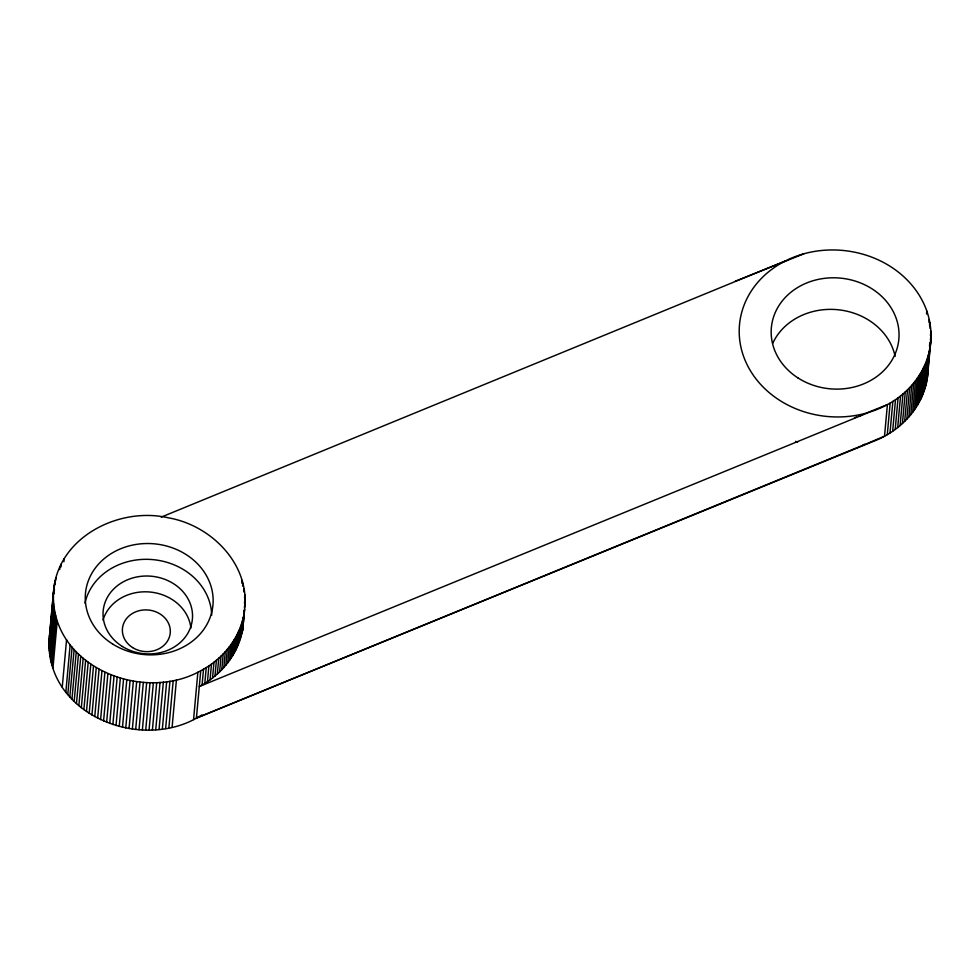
<?xml version="1.0" encoding="UTF-8"?>
<svg xmlns="http://www.w3.org/2000/svg" width="980" height="980" viewBox="0 0 980 980"><rect width="100%" height="100%" fill="white"/><g stroke="black" fill="none" stroke-linecap="round" stroke-linejoin="round"><path stroke-width="1.47" d="M198.279 717.091C139.919 751.917 45.252 714.077 49.172 639.315L53.753 589.041C59.486 536.256 119.805 506.55 168.364 517.82C209.928 524.974 248.369 562.275 244.939 606.436M161.198 517.121L785.654 260.827C828.529 239.083 886.594 250.561 915.504 289.725A96.003 83.398 5.2 0 1 923.368 302.734C928.93 314.225 931.649 327.124 930.89 339.889L927.435 377.263C923.76 405.242 902.96 428.664 877.541 439.677L196.417 718.12L200.729 670.749C223.893 658.732 241.938 635.689 244.682 609.34M53.483 591.945C49.564 665.849 142.296 703.824 200.729 670.749M243.506 622.226L243.861 610.626M930.89 339.889C929.481 367.341 911.314 391.951 887.402 404.593A96.003 83.398 5.2 0 1 869.542 412.127L199.283 686.539C222.46 674.522 240.492 651.48 243.236 625.13M49.025 642.219L54.133 586.163M49 645.134L53.41 596.612M53.68 593.647L54.623 583.284M49.086 648.05L53.398 600.679M54.023 593.758L54.427 589.323M54.831 584.876L55.235 580.442M49.294 650.965L53.606 603.594M55.689 580.564L55.958 577.612M49.613 653.868L53.925 606.498M50.041 656.772L54.353 609.401M50.593 659.65L54.905 612.279M51.266 662.529L55.578 615.158M59.719 569.552L59.988 566.587M52.05 665.371L56.35 618.013M61.005 566.893L61.275 563.929M52.932 668.201L57.244 620.83M63.884 561.699L64.153 558.735M62.255 687.078L66.567 639.707M65.844 692.064L70.156 644.693M67.792 694.489L72.104 647.119M69.825 696.841L74.137 649.471M71.957 699.132L76.269 651.761M74.174 701.374L78.486 654.003M76.477 703.53L80.789 656.159M78.865 705.625L83.178 658.254M81.328 707.658L85.64 660.287M83.876 709.606L88.188 662.235M86.497 711.48L90.809 664.109M89.192 713.269L93.504 665.898M91.949 714.984L96.261 667.613M94.766 716.613L99.078 669.242M97.657 718.156L101.969 670.786M100.597 719.614L104.909 672.243M103.586 720.974L107.898 673.603M106.636 722.26L110.948 674.889M109.723 723.436L114.035 676.065M112.859 724.526L117.171 677.155M116.032 725.531L120.344 678.16M119.242 726.425L123.554 679.054M122.488 727.234L126.8 679.863M125.758 727.932L130.071 680.561M129.054 728.532L133.353 681.161M132.361 729.047L136.673 681.676M135.681 729.451L139.993 682.08M139.025 729.745L143.337 682.374M142.37 729.953L146.681 682.582M145.714 730.051L150.026 682.68M149.058 730.051L153.37 682.68M152.402 729.953L156.714 682.582M155.734 729.745L160.046 682.374M159.054 729.439L163.366 682.068M162.349 729.034L166.661 681.664M165.632 728.52L169.944 681.149M168.891 727.92L173.203 680.549M172.113 727.209L176.425 679.838M193.562 719.577L197.874 672.207M202.076 684.995L203.522 669.205M204.808 683.366L206.241 667.576M207.466 681.651L208.899 665.861M210.039 679.851L211.484 664.06M212.55 677.976L213.995 662.186M214.975 676.029L216.421 660.238M217.327 674.007L218.761 658.217M219.594 671.913L221.027 656.122M221.762 669.744L223.207 653.954M223.844 667.503L225.29 651.712M225.841 665.212L227.274 649.422M227.74 662.848L229.173 647.057M229.541 660.434L230.974 644.644M231.243 657.96L232.677 642.17M232.836 655.436L234.269 639.646M234.33 652.864L235.764 637.073M235.715 650.242L237.16 634.452M241.815 583.247L242.072 580.38M237.001 647.584L238.434 631.794M242.599 586.101L242.856 583.223M238.177 644.877L239.61 629.087M243.812 591.859L244.069 588.98M239.243 642.133L240.676 626.343M240.186 639.364L241.631 623.574M241.031 636.559L242.464 620.769M244.571 597.653L244.829 594.787M241.754 633.729L243.187 617.939M244.51 603.447L245.037 597.702M242.366 630.887L244.204 610.663M244.461 607.796L245.123 600.618M242.587 631.022L245.086 603.533M887.292 434.593L890.171 403.013M889.999 432.94L892.878 401.359M892.645 431.212L895.512 399.632M895.206 429.387L898.072 397.807M897.692 427.488L900.559 395.92M900.093 425.528L902.972 393.948M902.421 423.483L905.287 391.902M904.663 421.363L907.529 389.783M906.806 419.171L909.685 387.59M908.864 416.916L911.743 385.336M910.837 414.613L913.703 383.033M912.698 412.237L915.577 380.657M914.475 409.799L917.354 378.219M916.141 407.313L919.02 375.732M917.721 404.777L920.588 373.196M926.529 314.029L926.798 311.028M919.179 402.192L922.058 370.612M920.539 399.558L923.417 367.978M921.788 396.876L924.667 365.295M928.967 322.567L929.236 319.554M922.94 394.168L925.806 362.588M929.555 325.446L929.824 322.432M923.969 391.412L926.847 359.832M930.02 328.337L930.289 325.336M924.887 388.631L927.766 357.051M925.696 385.826L928.575 354.246M928.55 356.72L928.832 353.707M929.505 346.185L929.787 343.184M930.473 335.662L930.878 331.154M926.394 382.996L929.261 351.416M928.538 361.13L929.224 353.609M929.493 350.607L930.179 343.086M930.449 340.085L931 334.058M926.97 380.13L931 336.973M49.441 636.412L50.311 630.655M927.435 377.263L928.121 365.638M199.21 716.576L201.929 714.947M196.417 718.12L864.875 444.479M735.245 281.236L803.821 253.845M866.295 443.903L884.524 436.174L887.402 404.593L866.394 413.058A96.003 83.398 5.2 0 1 748.206 366.851A96.003 83.398 5.2 0 1 785.654 260.827M865.254 444.21A96.003 83.398 5.2 0 1 863.147 444.81M797.561 442.139A96.003 83.398 5.2 0 1 795.49 441.368M103.022 620.022A44.798 38.918 5.2 0 1 149.891 592.018A44.798 38.918 5.2 0 1 190.892 628.07M84.966 603.178A64.006 55.591 5.2 0 1 153.113 559.641A64.006 55.591 5.2 0 1 211.704 615.22M862.62 414.663A64.006 55.591 5.2 0 1 858.627 416.304M856.581 417.027A64.006 55.591 5.2 0 1 854.499 417.688M772.791 343.208A64.006 55.591 5.2 0 1 838.488 309.79A64.006 55.591 5.2 0 1 895.12 356.401M132.582 647.56A23.998 20.85 5.2 0 0 170.226 633.117A23.998 20.85 5.2 0 0 136.208 611.63A23.998 20.85 5.2 0 0 132.582 647.56M112.737 644.093A64.006 55.591 5.2 0 0 212.93 605.248A64.006 55.591 5.2 0 0 121.973 548.237A64.006 55.591 5.2 0 0 112.737 644.093M122.39 646.494A44.798 38.918 5.2 0 0 192.399 619.066A44.798 38.918 5.2 0 0 128.552 579.376A44.798 38.918 5.2 0 0 122.39 646.494M797.867 377.863A64.006 55.591 5.2 0 0 898.734 340.317A64.006 55.591 5.2 0 0 808.708 282.179A64.006 55.591 5.2 0 0 797.867 377.863"/></g></svg>
